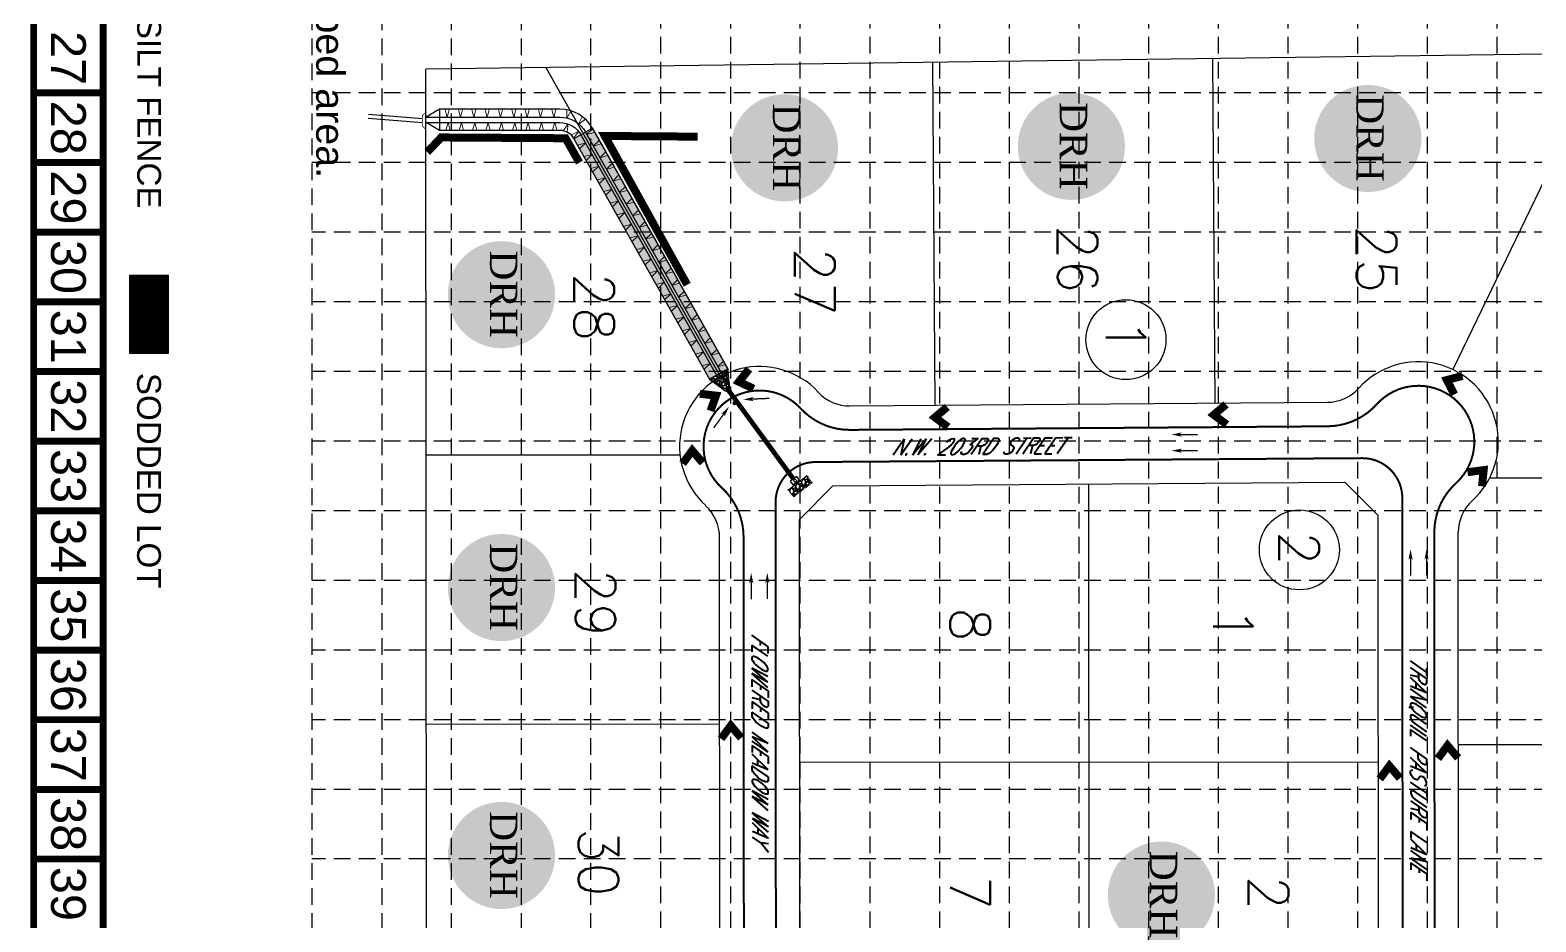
# Model space of a CAD drawing. Extents: x 8046 to 10141, y 6942 to 10292.
# Drawn here: x 8046 to 9175, y 8204 to 8873 of the extents above; entities that cross this region are included whole.
import ezdxf
from ezdxf.enums import TextEntityAlignment as Align

# ---------------------------------------------------------------- set-up
doc = ezdxf.new("R2010")
doc.units = 0
doc.header["$LTSCALE"] = 100
doc.header["$MEASUREMENT"] = 0
doc.linetypes.add('ACAD_ISO02W100', pattern=[15, 12, -3])
doc.linetypes.add('HIDDEN', pattern=[0.375, 0.25, -0.125])
doc.layers.get('0').update_dxf_attribs({"color": 5, "linetype": 'CONTINUOUS'})
for name, color, linetype in [('$-BNDY', 5, 'CONTINUOUS'), ('$-LOT', 5, 'CONTINUOUS'), ('BASE', 7, 'CONTINUOUS'), ('FGC-LOTNU', 5, 'CONTINUOUS'), ('FGC-STNAMES', 5, 'CONTINUOUS'), ('GRID', 254, 'HIDDEN'), ('LEGEND', 7, 'CONTINUOUS'), ('P-D', 5, 'CONTINUOUS'), ('P-P', 5, 'CONTINUOUS'), ('PG-ARROWS', 250, 'CONTINUOUS'), ('PSWG-RIPRAP', 5, 'CONTINUOUS'), ('PSWG-STORM', 5, 'CONTINUOUS'), ('PSWG-XSD', 5, 'CONTINUOUS'), ('PSWG-XWALL', 5, 'CONTINUOUS'), ('PSWGC-PAVING', 5, 'CONTINUOUS'), ('SILT FENCE', 200, 'CONTINUOUS')]:
    doc.layers.add(name, color=color, linetype=linetype)
doc.styles.add('DRHorton', font='dutcheb.ttf')
doc.styles.add('F-L80', font='ROMANS.shx', dxfattribs={"width": 0.75, "height": 8})
doc.styles.add("L200'", font='ARIAL.TTF', dxfattribs={"height": 0.001969})
doc.styles.add('ROMANS', font='romans.shx', dxfattribs={"width": 0.67})
doc.styles.add('ROMANT', font='ROMANT.shx', dxfattribs={"oblique": 35, "height": 8})
doc.styles.get("Standard").update_dxf_attribs({"font": 'ARIAL.TTF'})

# ---------------------------------------------------------------- blocks, each defined once
blk = doc.blocks.new('A$C11115995')
at = {"const_width": 1}
blk.add_lwpolyline([(1.6, 19.7), (1.6, 5)], dxfattribs=at)
blk.add_solid([(1.6, 0), (0, 8), (3.2, 8), (1.6, 6)])
blk = doc.blocks.new('DRHorton')
h = blk.add_hatch(color=1)
h.paths.add_polyline_path([(78.7, 25.78, 1), (40.43, 25.78, 1)])
h.paths.add_polyline_path([(42.33, 17.91), (76.5, 17.91), (76.5, 34.87), (42.33, 34.87)], flags=24)
at = {"layer": 'BASE', "color": 176, "style": 'DRHorton'}
blk.add_text('DRH', height=9.814, dxfattribs=at).set_placement((59.39, 21.64), align=Align.CENTER)

msp = doc.modelspace()

# ---------------------------------------------------------------- hatches: boundary and pattern name
at = {"layer": 'LEGEND'}
h = msp.add_hatch(dxfattribs=at)
h.set_pattern_fill('ANSI31', color=2, scale=137.646655, angle=-90, style=0)
h.set_pattern_definition([(315, (8047.484, 8758.742), (12.1664, 12.1664), [])])
h.paths.add_polyline_path([(8149.5, 8689), (8147.7, 8689), (8120.2, 8689), (8120.2, 8630.8), (8149.5, 8630.8)])
h = msp.add_hatch(dxfattribs=at)
h.set_pattern_fill('ANSI31', color=2, scale=6.882333, angle=-90, style=0)
h.set_pattern_definition([(315, (8047.4839, 8758.7422), (0.608318, 0.608318), [])])
h.paths.add_polyline_path([(8149.5, 8689), (8147.7, 8689), (8120.2, 8689), (8120.2, 8630.8), (8149.5, 8630.8)])
at = {"layer": 'LEGEND', "linetype": 'ACAD_ISO02W100'}
h = msp.add_hatch(dxfattribs=at)
h.set_pattern_fill('GRAVEL', color=240, scale=5.572604, angle=-142.854, style=0)
h.set_pattern_definition([(85.15882, (8779.12507, 9010.42592), (5.25026112, 66.89732182), [0.749716, -74.222]), (42.11572, (8779.18834, 9011.17297), (-49.93804012, -44.82197487), [1.286536, -127.36701]), (349.65642, (8780.14268, 9012.03576), (-81.43425063, 15.21108904), [0.907153, -89.80826]), (124.41972, (8781.03378, 9014.4586), (62.85825439, -92.20335204), [1.171573, -115.98571]), (149.97972, (8780.37155, 9015.42504), (62.58971315, -36.47792622), [1.14882, -113.733345]), (214.41972, (8779.37684, 9015.9998), (92.20335204, 62.85825439), [1.171573, -115.98571]), (254.84022, (8778.41039, 9015.33757), (24.09491984, 88.16426012), [1.549345, -153.38507]), (289.40132, (8778.00522, 9013.84215), (42.93668364, -121.277265305), [1.46274, -144.811465]), (338.57562, (8778.49112, 9012.46247), (79.28046225, -30.82482052), [1.17554, -116.37866]), (32.38242, (8779.58543, 9012.03307), (-52.22607943, -32.5732074), [1.34206, -65.760974]), (79.54342, (8780.71879, 9012.75184), (16.287988725, 89.24117773), [1.735576, -171.822176]), (355.96012, (8776.60263, 9011.17165), (51.28347486, -3.09643135), [0.592373, -58.64521]), (28.61522, (8777.19353, 9011.12992), (-64.47496604, -34.86122324), [1.126987, -111.571944]), (82.146, (8778.183, 9011.6697), (-3.36501, 4.44192), [0.788083, -7.092765]), (60.34462, (8778.8976, 9011.3722), (-15.4795681, -25.708879), [0.4244, -42.015286]), (148.94742, (8779.1076, 9011.741), (14.5369414, -9.9607473), [0.600186, -29.409204]), (248.10982, (8778.5934, 9012.0506), (-6.595721, -18.978863), [0.97481, -31.518774]), (18.7111, (8778.23, 9011.146), (-12.24884, -2.288106), [0.704884, -16.91724]), (233.53552, (8781.6839, 9013.6927), (-34.3241895, -46.97580525), [0.987465, -97.75932]), (287.49222, (8781.09702, 9012.89855), (-19.24744145, 62.32112025), [0.82843, -82.01428]), (150.34462, (8778.903, 9010.2577), (25.708879, -15.4795681), [0.84879, -41.59089]), (200.75652, (8778.16536, 9010.67764), (54.51418649, 20.32436308), [0.987465, -97.75932]), (196.59002, (8779.5976, 9016.4467), (28.9395992, 7.9412267), [0.952246, -46.6601]), (151.92112, (8778.685, 9016.1748), (59.22465037, -32.03609915), [0.797874, -78.989666]), (283.94742, (8775.49355, 9014.66594), (7.9411959, -28.9396077), [0.84879, -41.59089]), (234.50002, (8775.69813, 9013.84217), (44.28492845, 61.51275346), [0.93414, -92.47972]), (286.59002, (8777.6701, 9016.3148), (-7.9412267, 28.9395992), [0.476123, -47.136224]), (318.45592, (8775.7601, 9014.8678), (17.9019405, -14.402675), [0.284147, -28.130664]), (23.10982, (8775.9727, 9014.6794), (-16.690757, -5.6531157), [1.14882, -21.82761]), (43.15502, (8777.02937, 9015.1303), (-41.05417174, -38.09199072), [1.064646, -105.399795]), (160.83612, (8778.2906, 9012.4504), (11.1719376, -5.5188215), [0.80369, -19.288614]), (210.30322, (8777.5314, 9012.71418), (-82.24264243, -48.32125719), [1.40315, -138.911427]), (278.09142, (8776.32, 9012.0062), (-5.7873836, 44.55345726), [0.573733, -56.79973]), (307.146, (8776.401, 9011.438), (7.806925, -1.07691), [0.334356, -5.23825]), (337.40242, (8777.21915, 9015.06434), (-41.32271058, 17.63342217), [0.77417, -76.642915]), (265.15882, (8777.9339, 9014.76687), (-5.25026112, -66.89732182), [1.49943, -73.47228]), (217.146, (8777.8073, 9013.273), (-1.07691, -7.806925), [1.448877, -4.123727]), (182.45082, (8776.65245, 9012.39788), (67.97423543, 2.55659445), [0.881107, -87.22949]), (111.20062, (8775.77215, 9012.3602), (-9.0181138, 21.1326792), [0.81138, -39.757785]), (64.79202, (8775.47872, 9013.11667), (50.74631728, 108.35434423), [1.32107, -130.786075]), (32.57212, (8776.04137, 9014.31193), (61.10992435, 39.30320694), [1.397603, -138.362587])])
h.paths.add_polyline_path([(8628.3, 8539), (8614.1, 8528.3), (8618.3, 8522.8), (8632.4, 8533.5)])
at = {"layer": 'PSWG-RIPRAP'}
h = msp.add_hatch(dxfattribs=at)
h.set_pattern_fill('RIPRAP', color=1, scale=7, style=0, pattern_type=2)
h.set_pattern_definition([(0, (53.3575, -268.5014), (7, 7), [2.1, -2.45, 0.35, -2.1]), (0, (56.1575, -267.1014), (7, 7), [0.35, -1.75, 1.4, -3.5]), (0, (57.2075, -266.7514), (7, 7), [0.35, -6.65]), (0, (54.0575, -266.4014), (7, 7), [1.4, -5.6]), (0, (53.3575, -265.7014), (7, 7), [0.7, -6.3]), (0, (58.2575, -265.0014), (7, 7), [0.7, -0.35, 0.35, -5.6]), (0, (55.4575, -264.6514), (7, 7), [1.05, -5.95]), (0, (53.7075, -263.9514), (7, 7), [0.7, -6.3]), (0, (56.5075, -263.2514), (7, 7), [0.35, -2.1, 1.05, -3.5]), (0, (55.1075, -262.9014), (7, 7), [0.7, -6.3]), (0, (57.5575, -262.5514), (7, 7), [0.7, -6.3]), (0, (56.1575, -262.2014), (7, 7), [0.7, -6.3]), (0, (58.9575, -261.8514), (7, 7), [0.7, -6.3]), (90, (53.0075, -268.5014), (-7, 7), [1.4, -0.35, 0.7, -2.8, 1.4, -0.35]), (90, (53.3575, -263.9514), (-7, 7), [0.35, -6.65]), (90, (54.4075, -266.0514), (-7, 7), [0.7, -1.4, 0.35, -4.55]), (90, (54.7575, -265.0014), (-7, 7), [0.7, -1.4, 1.05, -3.85]), (90, (55.8075, -266.7514), (-7, 7), [0.35, -3.5, 0.7, -0.35, 0.7, -1.4]), (90, (56.1575, -267.4514), (-7, 7), [0.35, -6.65]), (90, (56.8575, -265.3514), (-7, 7), [0.35, -0.35, 1.05, -5.25]), (90, (57.2075, -266.4014), (-7, 7), [0.7, -2.8, 0.35, -0.35, 0.35, -2.45]), (90, (57.9075, -268.1514), (-7, 7), [1.05, -5.95]), (90, (58.6075, -262.9014), (-7, 7), [0.35, -0.35, 0.35, -5.95]), (90, (58.9575, -264.6514), (-7, 7), [1.05, -5.95]), (90, (59.8325, -265.1764), (-7, 7), [0.35, -6.65]), (45, (55.4575, -268.5014), (8e-16, 7), [0.49497, -9.404525]), (45, (54.7575, -261.8514), (8e-16, 7), [0.49497, -1.48491, 1.48491, -6.434705]), (45, (55.4575, -262.9014), (8e-16, 7), [0.98994, -2.4748738, 0.49497, -5.9397111]), (45, (56.8575, -263.2514), (8e-16, 7), [0.98994, -3.464825, 0.49497, -4.94976]), (45, (54.0575, -266.4014), (8e-16, 7), [0.49497, -9.404525]), (45, (55.8075, -266.4014), (8e-16, 7), [1.484924, -8.414571]), (45, (57.2075, -265.7014), (8e-16, 7), [0.49497, -2.969848, 0.49497, -5.939707]), (45, (58.2575, -265.0014), (8e-16, 7), [0.98994, -8.909555]), (45, (59.6575, -265.0014), (8e-16, 7), [0.98994, -8.909555]), (45, (59.6575, -267.1014), (8e-16, 7), [0.49497, -9.404525]), (45, (58.9575, -263.6014), (8e-16, 7), [0.49497, -9.404525]), (45, (58.2575, -262.5514), (8e-16, 7), [0.49497, -9.404525]), (45, (59.6575, -261.8514), (8e-16, 7), [0.49497, -9.404525]), (45, (53.0075, -261.8514), (8e-16, 7), [0.49497, -9.404525]), (45, (56.5075, -264.6514), (8e-16, 7), [0.49497, -9.404525]), (45, (57.2075, -261.8514), (8e-16, 7), [0.49497, -3.464825, 0.49497, -5.44473]), (45, (54.0575, -265.7014), (8e-16, 7), [0.98994, -8.909555]), (45, (54.0575, -263.9514), (8e-16, 7), [1.48491, -8.414585]), (135, (53.3575, -265.7014), (-7, 8e-16), [0.74249, -9.157005]), (135, (57.2075, -266.0514), (-7, 8e-16), [0.49497, -9.404525]), (135, (59.3075, -265.0014), (-7, 8e-16), [0.49497, -9.404525]), (135, (56.8575, -263.6014), (-7, 8e-16), [0.49497, -9.404525]), (135, (57.2075, -262.5514), (-7, 8e-16), [0.49497, -9.404525]), (135, (56.1575, -262.2014), (-7, 8e-16), [0.49497, -9.404525]), (135, (57.5575, -262.5514), (-7, 8e-16), [0.49497, -9.404525]), (135, (53.3575, -266.7514), (-7, 8e-16), [0.49497, -9.404525]), (135, (54.7575, -264.3014), (-7, 8e-16), [0.49497, -9.404525]), (135, (54.7575, -266.4014), (-7, 8e-16), [0.98994, -8.909555]), (135, (56.1575, -267.1014), (-7, 8e-16), [0.98994, -8.909555]), (135, (58.9575, -263.2514), (-7, 8e-16), [0.98994, -8.909555]), (135, (56.8575, -265.0014), (-7, 8e-16), [0.49497, -9.404525]), (135, (57.9075, -267.1014), (-7, 8e-16), [0.98994, -5.939696, 0.49497, -2.474889]), (135, (53.7075, -263.9514), (-7, 8e-16), [0.98994, -1.9798989, 0.98994, -5.939716]), (135, (53.0075, -267.8014), (-7, 8e-16), [0.9898, -2.4752, 0.9898, -2.4752, 0.4949, -2.474595]), (26.56505, (55.4575, -266.4014), (7, 4e-10), [1.5652, -0.7826, 0.7826, -12.5220758]), (26.56505, (56.5075, -262.2014), (7, 4e-10), [1.5652, -14.087276]), (26.56505, (56.5075, -267.1014), (7, 4e-10), [0.7826, -14.869876]), (26.56505, (53.3575, -266.7514), (7, 4e-10), [0.7826, -14.869876]), (26.56505, (54.7575, -265.0014), (7, 4e-10), [0.7826, -14.869876]), (26.56505, (53.3575, -264.3014), (7, 4e-10), [0.7826, -14.869876]), (63.43495, (54.4075, -263.6014), (4e-10, 7), [0.7826, -14.869876]), (63.43495, (56.8575, -263.6014), (4e-10, 7), [0.7826, -14.869876]), (63.43495, (57.5575, -268.5014), (4e-10, 7), [0.7826, -14.869876]), (63.43495, (53.0075, -264.6514), (4e-10, 7), [0.7826, -14.869876]), (63.43495, (55.8075, -268.1514), (4e-10, 7), [0.7826, -5.4782, 0.7826, -8.6090758]), (116.56505, (54.7575, -262.2014), (-4e-10, 7), [0.7826, -14.869876]), (116.56505, (58.9575, -263.6014), (-4e-10, 7), [0.7826, -14.869876]), (116.56505, (55.8075, -262.2014), (-4e-10, 7), [0.7826, -14.869876]), (116.56505, (53.0075, -266.0514), (-4e-10, 7), [0.7826, -14.869876]), (153.43495, (58.2575, -267.1014), (-7, 4e-10), [0.7826, -14.869876]), (153.43495, (59.6575, -265.3514), (-7, 4e-10), [0.7826, -14.869876]), (153.43495, (55.4575, -264.6514), (-7, 4e-10), [0.7826, -14.869876]), (153.43495, (56.5075, -263.2514), (-7, 4e-10), [0.7826, -14.869876]), (153.43495, (58.9575, -261.8514), (-7, 4e-10), [0.7826, -14.869876]), (153.43495, (54.0575, -268.5014), (-7, 4e-10), [1.1739, -14.478576])])
h.paths.add_polyline_path([(8555.2, 8611.3), (8569.1, 8619.1), (8467.5, 8799.5), (8453.6, 8791.6)])
h = msp.add_hatch(dxfattribs=at)
h.set_pattern_fill('RIPRAP', color=1, scale=7, style=0, pattern_type=2)
h.set_pattern_definition([(0, (0.35, 0), (7, 7), [2.1, -2.45, 0.35, -2.1]), (0, (3.15, 1.4), (7, 7), [0.35, -1.75, 1.4, -3.5]), (0, (4.2, 1.75), (7, 7), [0.35, -6.65]), (0, (1.05, 2.1), (7, 7), [1.4, -5.6]), (0, (0.35, 2.8), (7, 7), [0.7, -6.3]), (0, (5.25, 3.5), (7, 7), [0.7, -0.35, 0.35, -5.6]), (0, (2.45, 3.85), (7, 7), [1.05, -5.95]), (0, (0.7, 4.55), (7, 7), [0.7, -6.3]), (0, (3.5, 5.25), (7, 7), [0.35, -2.1, 1.05, -3.5]), (0, (2.1, 5.6), (7, 7), [0.7, -6.3]), (0, (4.55, 5.95), (7, 7), [0.7, -6.3]), (0, (3.15, 6.3), (7, 7), [0.7, -6.3]), (0, (5.95, 6.65), (7, 7), [0.7, -6.3]), (90, (0, 0), (-7, 7), [1.4, -0.35, 0.7, -2.8, 1.4, -0.35]), (90, (0.35, 4.55), (-7, 7), [0.35, -6.65]), (90, (1.4, 2.45), (-7, 7), [0.7, -1.4, 0.35, -4.55]), (90, (1.75, 3.5), (-7, 7), [0.7, -1.4, 1.05, -3.85]), (90, (2.8, 1.75), (-7, 7), [0.35, -3.5, 0.7, -0.35, 0.7, -1.4]), (90, (3.15, 1.05), (-7, 7), [0.35, -6.65]), (90, (3.85, 3.15), (-7, 7), [0.35, -0.35, 1.05, -5.25]), (90, (4.2, 2.1), (-7, 7), [0.7, -2.8, 0.35, -0.35, 0.35, -2.45]), (90, (4.9, 0.35), (-7, 7), [1.05, -5.95]), (90, (5.6, 5.6), (-7, 7), [0.35, -0.35, 0.35, -5.95]), (90, (5.95, 3.85), (-7, 7), [1.05, -5.95]), (90, (6.825, 3.325), (-7, 7), [0.35, -6.65]), (45, (2.45, 0), (8e-16, 7), [0.49497, -9.404525]), (45, (1.75, 6.65), (8e-16, 7), [0.49497, -1.48491, 1.48491, -6.434705]), (45, (2.45, 5.6), (8e-16, 7), [0.98994, -2.4748738, 0.49497, -5.9397111]), (45, (3.85, 5.25), (8e-16, 7), [0.98994, -3.464825, 0.49497, -4.94976]), (45, (1.05, 2.1), (8e-16, 7), [0.49497, -9.404525]), (45, (2.8, 2.1), (8e-16, 7), [1.484924, -8.414571]), (45, (4.2, 2.8), (8e-16, 7), [0.49497, -2.969848, 0.49497, -5.939707]), (45, (5.25, 3.5), (8e-16, 7), [0.98994, -8.909555]), (45, (6.65, 3.5), (8e-16, 7), [0.98994, -8.909555]), (45, (6.65, 1.4), (8e-16, 7), [0.49497, -9.404525]), (45, (5.95, 4.9), (8e-16, 7), [0.49497, -9.404525]), (45, (5.25, 5.95), (8e-16, 7), [0.49497, -9.404525]), (45, (6.65, 6.65), (8e-16, 7), [0.49497, -9.404525]), (45, (0, 6.65), (8e-16, 7), [0.49497, -9.404525]), (45, (3.5, 3.85), (8e-16, 7), [0.49497, -9.404525]), (45, (4.2, 6.65), (8e-16, 7), [0.49497, -3.464825, 0.49497, -5.44473]), (45, (1.05, 2.8), (8e-16, 7), [0.98994, -8.909555]), (45, (1.05, 4.55), (8e-16, 7), [1.48491, -8.414585]), (135, (0.35, 2.8), (-7, 8e-16), [0.74249, -9.157005]), (135, (4.2, 2.45), (-7, 8e-16), [0.49497, -9.404525]), (135, (6.3, 3.5), (-7, 8e-16), [0.49497, -9.404525]), (135, (3.85, 4.9), (-7, 8e-16), [0.49497, -9.404525]), (135, (4.2, 5.95), (-7, 8e-16), [0.49497, -9.404525]), (135, (3.15, 6.3), (-7, 8e-16), [0.49497, -9.404525]), (135, (4.55, 5.95), (-7, 8e-16), [0.49497, -9.404525]), (135, (0.35, 1.75), (-7, 8e-16), [0.49497, -9.404525]), (135, (1.75, 4.2), (-7, 8e-16), [0.49497, -9.404525]), (135, (1.75, 2.1), (-7, 8e-16), [0.98994, -8.909555]), (135, (3.15, 1.4), (-7, 8e-16), [0.98994, -8.909555]), (135, (5.95, 5.25), (-7, 8e-16), [0.98994, -8.909555]), (135, (3.85, 3.5), (-7, 8e-16), [0.49497, -9.404525]), (135, (4.9, 1.4), (-7, 8e-16), [0.98994, -5.939696, 0.49497, -2.474889]), (135, (0.7, 4.55), (-7, 8e-16), [0.98994, -1.979899, 0.98994, -5.939716]), (135, (0, 0.7), (-7, 8e-16), [0.9898, -2.4752, 0.9898, -2.4752, 0.4949, -2.474595]), (26.56505, (2.45, 2.1), (7, 4e-10), [1.5652, -0.7826, 0.7826, -12.5220758]), (26.56505, (3.5, 6.3), (7, 4e-10), [1.5652, -14.087276]), (26.56505, (3.5, 1.4), (7, 4e-10), [0.7826, -14.869876]), (26.56505, (0.35, 1.75), (7, 4e-10), [0.7826, -14.869876]), (26.56505, (1.75, 3.5), (7, 4e-10), [0.7826, -14.869876]), (26.56505, (0.35, 4.2), (7, 4e-10), [0.7826, -14.869876]), (63.43495, (1.4, 4.9), (4e-10, 7), [0.7826, -14.869876]), (63.43495, (3.85, 4.9), (4e-10, 7), [0.7826, -14.869876]), (63.43495, (4.55, 0), (4e-10, 7), [0.7826, -14.869876]), (63.43495, (0, 3.85), (4e-10, 7), [0.7826, -14.869876]), (63.43495, (2.8, 0.35), (4e-10, 7), [0.7826, -5.4782, 0.7826, -8.6090758]), (116.56505, (1.75, 6.3), (-4e-10, 7), [0.7826, -14.869876]), (116.56505, (5.95, 4.9), (-4e-10, 7), [0.7826, -14.869876]), (116.56505, (2.8, 6.3), (-4e-10, 7), [0.7826, -14.869876]), (116.56505, (0, 2.45), (-4e-10, 7), [0.7826, -14.869876]), (153.43495, (5.25, 1.4), (-7, 4e-10), [0.7826, -14.869876]), (153.43495, (6.65, 3.15), (-7, 4e-10), [0.7826, -14.869876]), (153.43495, (2.45, 3.85), (-7, 4e-10), [0.7826, -14.869876]), (153.43495, (3.5, 5.25), (-7, 4e-10), [0.7826, -14.869876]), (153.43495, (5.95, 6.65), (-7, 4e-10), [0.7826, -14.869876]), (153.43495, (1.05, 0), (-7, 4e-10), [1.1739, -14.478576])])
h.paths.add_polyline_path([(8570.9, 8603.7), (8570.4, 8605.6), (8570.1, 8609), (8569.1, 8619.1), (8555.2, 8611.3), (8564.5, 8604.5), (8565.7, 8603.5), (8566.7, 8602.7), (8567.8, 8602.2), (8568.5, 8601.9), (8567.5, 8603.3), (8569.9, 8605.1)])

# ---------------------------------------------------------------- linework, layer by layer
at = {"layer": '$-BNDY', "color": 7}
for p in [(9337.1, 8857.2), (8343.5, 7343.9)]:
    msp.add_line(p, (8342.6, 8843.9), dxfattribs=at)
at = {"layer": '$-LOT', "color": 7}
for p, q in [((9227.1, 8855.7), (9112.8, 8618.4)), ((8432.6, 8845.1), (8563.4, 8613)), ((8724.5, 8591.7), (8722.6, 8849)), ((8934.5, 8593.2), (8932.6, 8851.8)), ((8660.6, 8591.2), (9018.6, 8593.9)), ((8342.8, 8554.5), (8533.1, 8554.6)), ((9337.2, 8537.1), (9140.2, 8537)), ((8647.8, 8531.2), (8622.8, 8506)), ((8647.8, 8531.2), (9031.8, 8533.9)), ((8840.3, 7712.5), (8839.8, 8532.5)), ((9031.8, 8533.9), (9056.8, 8509.1)), ((8623.3, 7736), (8622.8, 8506)), ((9057.3, 7739.1), (9056.8, 8509.1)), ((8563.3, 7748.7), (8562.8, 8492.8)), ((9117.3, 7739.5), (9116.8, 8496.4)), ((8342.9, 8352.5), (8562.9, 8352.6)), ((9337.2, 8337.1), (9116.9, 8337)), ((8622.9, 8324), (9056.9, 8324.2))]:
    msp.add_line(p, q, dxfattribs=at)
for centre, radius, start, end in [((8592.8, 8560.8), 60, 42.7865, 227.6633), ((9086.8, 8564.3), 60, 312.4029, 138.0469), ((8660.3, 8623.2), 32, 222.7865, 270.4167), ((9018.4, 8625.9), 32, 270.4167, 318.0469), ((8530.8, 8492.7), 32, 0.0331, 47.6633), ((9148.8, 8496.4), 32, 132.4029, 180.0331)]:
    msp.add_arc(centre, radius, start, end, dxfattribs=at)
at = {"layer": 'BASE', "const_width": 5.22}
for points in [[(8048.4, 10289), (8048.4, 6945), (10138.4, 6945), (10138.4, 10289)], [(8100.6, 10236.8), (8100.6, 6997.3), (10086.1, 6997.3), (10086.1, 10236.8)]]:
    msp.add_lwpolyline(points, close=True, dxfattribs=at)
for points in [[(8048.4, 8826), (8100.6, 8826)], [(8048.4, 8773.8), (8100.6, 8773.8)], [(8048.4, 8721.5), (8100.6, 8721.5)], [(8048.4, 8669.3), (8100.6, 8669.3)], [(8048.4, 8617), (8100.6, 8617)], [(8048.4, 8564.8), (8100.6, 8564.8)], [(8048.4, 8512.5), (8100.6, 8512.5)], [(8048.4, 8460.3), (8100.6, 8460.3)], [(8048.4, 8408), (8100.6, 8408)], [(8048.4, 8355.8), (8100.6, 8355.8)], [(8048.4, 8303.5), (8100.6, 8303.5)], [(8048.4, 8251.3), (8100.6, 8251.3)]]:
    msp.add_lwpolyline(points, dxfattribs=at)
at = {"layer": 'FGC-LOTNU', "color": 7}
for centre in [(8867.5, 8640.9), (8997.6, 8483.2)]:
    msp.add_circle(centre, 30, dxfattribs=at)
at = {"layer": 'GRID', "color": 253, "linetype": 'HIDDEN', "ltscale": 0.5}
for p, q in [((8257.1, 10235.6), (8257.1, 6996.1)), ((8309.4, 10235.6), (8309.4, 6996.1)), ((8361.6, 10235.6), (8361.6, 6996.1)), ((8413.9, 10235.6), (8413.9, 6996.1)), ((8466.1, 10235.6), (8466.1, 6996.1)), ((8518.6, 10236.8), (8518.6, 6997.3)), ((8570.9, 10236.8), (8570.9, 6997.3)), ((8623.1, 10236.8), (8623.1, 6997.3)), ((8675.4, 10236.8), (8675.4, 6997.3)), ((8727.6, 10236.8), (8727.6, 6997.3)), ((8779.9, 10236.8), (8779.9, 6997.3)), ((8832.1, 10236.8), (8832.1, 6997.3)), ((8884.4, 10236.8), (8884.4, 6997.3)), ((8936.6, 10236.8), (8936.6, 6997.3)), ((8988.9, 10236.8), (8988.9, 6997.3)), ((9041.1, 10236.8), (9041.1, 6997.3)), ((9093.4, 10236.8), (9093.4, 6997.3)), ((9145.6, 10236.8), (9145.6, 6997.3)), ((10086.1, 8826), (8257.1, 8826)), ((10086.1, 8773.8), (8257.1, 8773.8)), ((10086.1, 8721.5), (8257.1, 8721.5)), ((10086.1, 8669.3), (8257.1, 8669.3)), ((10086.1, 8617), (8257.1, 8617)), ((10086.1, 8564.8), (8257.1, 8564.8)), ((10086.1, 8512.5), (8257.1, 8512.5)), ((10086.1, 8460.3), (8257.1, 8460.3)), ((10086.1, 8408), (8257.1, 8408)), ((10086.1, 8355.8), (8257.1, 8355.8)), ((10086.1, 8303.5), (8257.1, 8303.5)), ((10086.1, 8251.3), (8257.1, 8251.3))]:
    msp.add_line(p, q, dxfattribs=at)
at = {"layer": 'LEGEND', "color": 2}
msp.add_lwpolyline([(8147.7, 8689), (8120.2, 8689), (8120.2, 8630.8), (8149.5, 8630.8), (8149.5, 8689)], close=True, dxfattribs=at)
at = {"layer": 'LEGEND', "color": 240, "const_width": 0.348}
msp.add_lwpolyline([(8628.3, 8539), (8614.1, 8528.3), (8618.3, 8522.8), (8632.4, 8533.5)], close=True, dxfattribs=at)
at = {"layer": 'P-D', "color": 7, "const_width": 2.5}
msp.add_lwpolyline([(8618.3, 8536.5), (8569.7, 8602.8)], dxfattribs=at)
at = {"layer": 'P-P', "color": 7, "const_width": 1.5}
msp.add_lwpolyline([(9657, 8995.6), (9657, 7868.7, -0.341242), (9573.3, 7760.3), (9310.7, 7691.8, -0.062113), (9167.9, 7672.9), (8661.4, 7669.2, 0.210871), (8624.5, 7652.7, -1.050507), (8565, 7711.7, 0.210871), (8581.3, 7748.7), (8580.8, 8492.8, 0.210871), (8564.5, 8529.7, -1.04349), (8623.6, 8589.3, 0.210871), (8660.7, 8573.2), (9018.7, 8575.9, 0.210871), (9055.6, 8592.4, -1.050507), (9115.1, 8533.3, 0.210871), (9098.8, 8496.4), (9099.3, 7726.6, 0.416176), (9129.5, 7696.6), (9167.7, 7696.9, 0.062113), (9304.6, 7715), (9567.3, 7783.6, 0.341242), (9633, 7868.7), (9633, 9639.7, 0.210871)], format="xyb", dxfattribs=at)
msp.add_lwpolyline([(9044.6, 8552, -0.416176), (9074.8, 8522.1), (9075.3, 7726, -0.412254), (9045.5, 7696), (8635.5, 7693, -0.416176), (8605.3, 7723), (8604.8, 8519, -0.412254), (8634.6, 8549.1)], format="xyb", close=True, dxfattribs=at)
at = {"layer": 'PG-ARROWS', "color": 7, "const_width": 1.5, "elevation": -1649.5}
msp.add_lwpolyline([(8573.3, 8592.9, 1), (8574.7, 8593.5, 1)], format="xyb", close=True, dxfattribs=at)
at = {"layer": 'PSWG-RIPRAP', "color": 1}
for points in [[(8569.1, 8619.1), (8467.5, 8799.5), (8453.6, 8791.6), (8555.2, 8611.3)], [(8570.9, 8603.7), (8570.4, 8605.6), (8570.1, 8609), (8569.1, 8619.1), (8555.2, 8611.3), (8564.5, 8604.5), (8565.7, 8603.5), (8566.7, 8602.7), (8567.8, 8602.2), (8568.5, 8601.9), (8567.5, 8603.3), (8569.9, 8605.1)]]:
    msp.add_lwpolyline(points, close=True, dxfattribs=at)
at = {"layer": 'PSWG-STORM', "color": 5}
for p, q in [((8352.7, 8813.7), (8342.7, 8807.7)), ((8443.1, 8813.8), (8352.7, 8813.7)), ((8352.7, 8813.7), (8352.7, 8797.7)), ((8352.7, 8797.7), (8342.7, 8803.7)), ((8443.1, 8797.8), (8352.7, 8797.7)), ((8467.5, 8799.5), (8569.1, 8619.1)), ((8453.6, 8791.6), (8555.2, 8611.3)), ((8555.2, 8611.3), (8569.1, 8619.1)), ((8563.9, 8616.2), (8568.8, 8607.4)), ((8569.1, 8619.1), (8568.8, 8607.4)), ((8555.2, 8611.3), (8565.3, 8605.5)), ((8560.4, 8614.2), (8565.3, 8605.5)), ((8567.5, 8603.3), (8569.9, 8605.1)), ((8569.9, 8605.1), (8570.9, 8603.7)), ((8567.5, 8603.3), (8568.5, 8601.9)), ((8568.5, 8601.9), (8570.9, 8603.7)), ((8617.3, 8535.7), (8568.7, 8602.1)), ((8619.3, 8537.2), (8570.7, 8603.6)), ((8620.8, 8538.2), (8616, 8534.7)), ((8622.8, 8535.5), (8620.8, 8538.2)), ((8618, 8532), (8616, 8534.7)), ((8622.8, 8535.5), (8618, 8532))]:
    msp.add_line(p, q, dxfattribs=at)
for points in [[(8342.7, 8807.7), (8352.7, 8807.7, -0.270951)], [(8342.7, 8803.7), (8352.7, 8803.7, -0.270951)], [(8352.7, 8807.7), (8443.1, 8807.8, -0.270951), (8462.3, 8796.6), (8563.9, 8616.2)], [(8352.7, 8803.7), (8443.1, 8803.8, -0.270951), (8458.8, 8794.6), (8560.4, 8614.2)]]:
    msp.add_lwpolyline(points, format="xyb", dxfattribs=at)
for radius in [28, 12]:
    msp.add_arc((8443.1, 8785.8), radius, 29.3918, 90.0331, dxfattribs=at)
for centre, major_axis in [((8569.2, 8603.6), (0.403, -0.547)), ((8619.5, 8535), (-0.81, 1.09))]:
    msp.add_ellipse(centre, major_axis=major_axis, ratio=0.628295, dxfattribs=at)
at = {"layer": 'PSWG-XSD', "color": 5}
for points in [[(8340, 8806.6), (8299.5, 8809.9)], [(8340.1, 8803.5), (8299.3, 8806.7)]]:
    msp.add_lwpolyline(points, dxfattribs=at)
at = {"layer": 'PSWG-XWALL', "color": 7, "const_width": 0.5}
msp.add_lwpolyline([(8342.9, 8811.6), (8339.8, 8809), (8339.9, 8801.2), (8342.7, 8798.5)], dxfattribs=at)
at = {"layer": 'PSWGC-PAVING', "color": 7}
for p, q in [((8660.7, 8573.2), (9018.7, 8575.9)), ((8634.6, 8549.1), (9044.6, 8552)), ((8605.3, 7723), (8604.8, 8519)), ((9074.8, 8522.1), (9075.3, 7726)), ((8581.3, 7748.7), (8580.8, 8492.8)), ((9098.8, 8496.4), (9099.3, 7726.6))]:
    msp.add_line(p, q, dxfattribs=at)
for centre, radius, start, end in [((9086.8, 8564.3), 42, 312.4029, 138.0469), ((8592.8, 8560.8), 42, 42.7865, 227.6633), ((8660.3, 8623.2), 50, 222.7865, 270.4167), ((9018.4, 8625.9), 50, 270.4167, 318.0469), ((8634.8, 8519.1), 30, 90.4167, 180.0331), ((9044.8, 8522), 30, 0.0331, 90.4167), ((8530.8, 8492.7), 50, 0.0331, 47.6633), ((9148.8, 8496.4), 50, 132.4029, 180.0331)]:
    msp.add_arc(centre, radius, start, end, dxfattribs=at)
at = {"layer": 'SILT FENCE', "const_width": 6}
for points in [[(8546.4, 8793.2), (8476.7, 8793.7), (8538.5, 8682.1)], [(8343.6, 8781.6), (8354, 8792.6), (8447.3, 8792), (8457.7, 8773.7)], [(8588.3, 8604.1), (8577.3, 8609.3), (8584.9, 8618.8)], [(9113.8, 8599.8), (9108.2, 8610.6), (9119.9, 8613.7)], [(8548, 8600.3), (8560.1, 8598.9), (8556, 8587.5)], [(8734.1, 8575.3), (8724.3, 8582.6), (8733.5, 8590.4)], [(8943.1, 8577.2), (8933.4, 8584.5), (8942.6, 8592.3)], [(8535.1, 8547.9), (8542.3, 8557.7), (8550.2, 8548.5)], [(9123.7, 8541.5), (9135.8, 8543), (9134.6, 8530.9)], [(8563.9, 8341.5), (8571.2, 8351.3), (8579, 8342.1)], [(9101.5, 8326.6), (9108.7, 8336.4), (9116.6, 8327.1)], [(9057.9, 8311.3), (9065.1, 8321.1), (9073, 8311.9)]]:
    msp.add_lwpolyline(points, dxfattribs=at)

# ---------------------------------------------------------------- block references
at = {"layer": 'PG-ARROWS', "color": 7, "xscale": 2.100000000000364, "yscale": 2.100000000000364, "zscale": 2.1, "rotation": 270}
for p in [(8994.8, 8916.9), (8557.3, 8909.9), (8772.5, 8911), (8345.1, 8799.7), (8345.1, 8580), (8345.1, 8379), (8840, 8349.3)]:
    msp.add_blockref('DRHorton', p, dxfattribs=at)
at = {"layer": 'PG-ARROWS', "color": 7}
for p, rotation in [((8580.4, 8597.6, -1649.5), 272.5643467149596), ((8571.2, 8589.7, -1649.5), 144.2104880422602), ((8901.5, 8571.3, -1649.5), 270.0739799309987), ((8901.7, 8559.2, -1649.5), 270.0739799309987), ((9082.6, 8483.6, -1649.5), 180.0739799309987), ((9094.6, 8483.8, -1649.5), 180.0739799309987), ((8588.1, 8465.9, -1649.5), 180.0739799309987), ((8600.2, 8466.1, -1649.5), 180.0739799309987)]:
    msp.add_blockref('A$C11115995', p, dxfattribs=dict(at, rotation=rotation))

# ---------------------------------------------------------------- texts
at = {"layer": 'BASE', "color": 7, "style": "L200'"}
msp.add_text('Stabilization practices are expected to be used at all disturbed areas; DR Horton lots are the disturbed area.', height=21.1897, rotation=270, dxfattribs=at).set_placement((8260.3, 10173.7))
at = {"layer": 'BASE'}
for s, p in [('27', (8074.5, 8852.1)), ('28', (8074.5, 8799.9)), ('29', (8074.5, 8747.6)), ('30', (8074.5, 8695.4)), ('31', (8074.5, 8643.1)), ('32', (8074.5, 8590.9)), ('33', (8074.5, 8538.6)), ('34', (8074.5, 8486.4)), ('35', (8074.5, 8434.1)), ('36', (8074.5, 8381.9)), ('37', (8074.5, 8329.6)), ('38', (8074.5, 8277.4)), ('39', (8074.5, 8225.1))]:
    msp.add_text(s, height=26.12, rotation=270, dxfattribs=at).set_placement(p, align=Align.MIDDLE_CENTER)
at = {"layer": 'FGC-LOTNU', "color": 7, "style": 'ROMANS'}
for s, p in [('26', (8816.2, 8701.3)), ('25', (9040.5, 8701.3)), ('27', (8619.2, 8684.3)), ('28', (8453.7, 8665.4)), ('1', (8852.4, 8643.7)), ('2', (8982.4, 8484.5)), ('29', (8454.8, 8443.4)), ('8', (8735.7, 8427.1)), ('1', (8932.9, 8427.1)), ('30', (8456.9, 8248.7)), ('7', (8735.7, 8226)), ('2', (8959.5, 8226))]:
    msp.add_text(s, height=30, rotation=270, dxfattribs=at).set_placement(p, align=Align.CENTER)
at = {"layer": 'FGC-STNAMES', "color": 7, "style": 'ROMANT', "oblique": 35, "width": 0.8}
for s, rotation, p in [('N.W. 203RD STREET', 0.5237, (8691.4, 8554.2, -1774.2)), ('FLOWERED MEADOW WAY', 270.1499, (8587, 8420.8, -1774.2)), ('TRANQUIL PASTURE LANE', 270.1499, (9080.8, 8403.2, -1774.2))]:
    msp.add_text(s, height=12, rotation=rotation, dxfattribs=at).set_placement(p)
at = {"layer": 'LEGEND', "style": "L200'"}
for s, height, p in [('EROSION BLANKET / SILT FENCE', 17.817, (8126.1, 9138.9)), ('SODDED LOT', 17.82, (8126, 8616))]:
    msp.add_text(s, height=height, rotation=270, dxfattribs=at).set_placement(p)
at = {"layer": 'PSWG-STORM', "color": 5, "style": 'F-L80', "width": 0.75}
for rotation, p in [(359.2593, (8360.1, 8805.7)), (359.2593, (8370.1, 8805.7)), (359.2593, (8380.1, 8805.7)), (359.2593, (8390.1, 8805.7)), (359.2593, (8400.1, 8805.7)), (359.2593, (8410.1, 8805.7)), (359.2593, (8420.1, 8805.7)), (359.2593, (8430.1, 8805.7)), (359.2593, (8440.1, 8805.7)), (346.4247, (8449.5, 8804.8)), (319.9463, (8457.2, 8800)), (180.0867, (8357.4, 8805.7)), (180.0867, (8367.4, 8805.7)), (180.0867, (8377.4, 8805.7)), (180.0867, (8387.4, 8805.7)), (180.0867, (8397.4, 8805.7)), (180.0867, (8407.4, 8805.7)), (180.0867, (8417.4, 8805.7)), (180.0867, (8427.4, 8805.7)), (180.0867, (8437.4, 8805.8)), (160.6272, (8448.1, 8805.2)), (129.1093, (8457.6, 8799.7)), (300.1847, (8462.4, 8792.3)), (120.1847, (8463.1, 8791)), (300.1847, (8467.3, 8783.6)), (120.1847, (8468, 8782.3)), (300.1847, (8472.2, 8774.9)), (120.1847, (8472.9, 8773.5)), (300.1847, (8477.1, 8766.2)), (300.1847, (8482, 8757.5)), (120.1847, (8477.8, 8764.8)), (120.1847, (8482.7, 8756.1)), (300.1847, (8486.9, 8748.8)), (120.1847, (8487.6, 8747.4)), (300.1847, (8491.8, 8740)), (120.1847, (8492.5, 8738.7)), (300.1847, (8496.8, 8731.3)), (300.1847, (8501.7, 8722.6)), (120.1847, (8497.5, 8730)), (120.1847, (8502.4, 8721.3)), (300.1847, (8506.6, 8713.9)), (120.1847, (8507.3, 8712.6)), (300.1847, (8511.5, 8705.2)), (120.1847, (8512.2, 8703.8)), (300.1847, (8516.4, 8696.5)), (120.1847, (8517.1, 8695.1)), (120.1847, (8522, 8686.4)), (300.1847, (8521.3, 8687.8)), (300.1847, (8526.2, 8679.1)), (120.1847, (8526.9, 8677.7)), (300.1847, (8531.1, 8670.3)), (120.1847, (8531.8, 8669)), (300.1847, (8536, 8661.6)), (120.1847, (8536.7, 8660.3)), (300.1847, (8540.9, 8652.9)), (300.1847, (8545.8, 8644.2)), (120.1847, (8541.6, 8651.6)), (120.1847, (8546.5, 8642.9)), (300.1847, (8550.7, 8635.5)), (120.1847, (8551.4, 8634.1)), (300.1847, (8555.6, 8626.8)), (120.1847, (8556.3, 8625.4)), (300.1847, (8560.6, 8618.1))]:
    msp.add_text('V', height=6, rotation=rotation, dxfattribs=at).set_placement(p, align=Align.BOTTOM_RIGHT)

doc.saveas('drawing.dxf')
